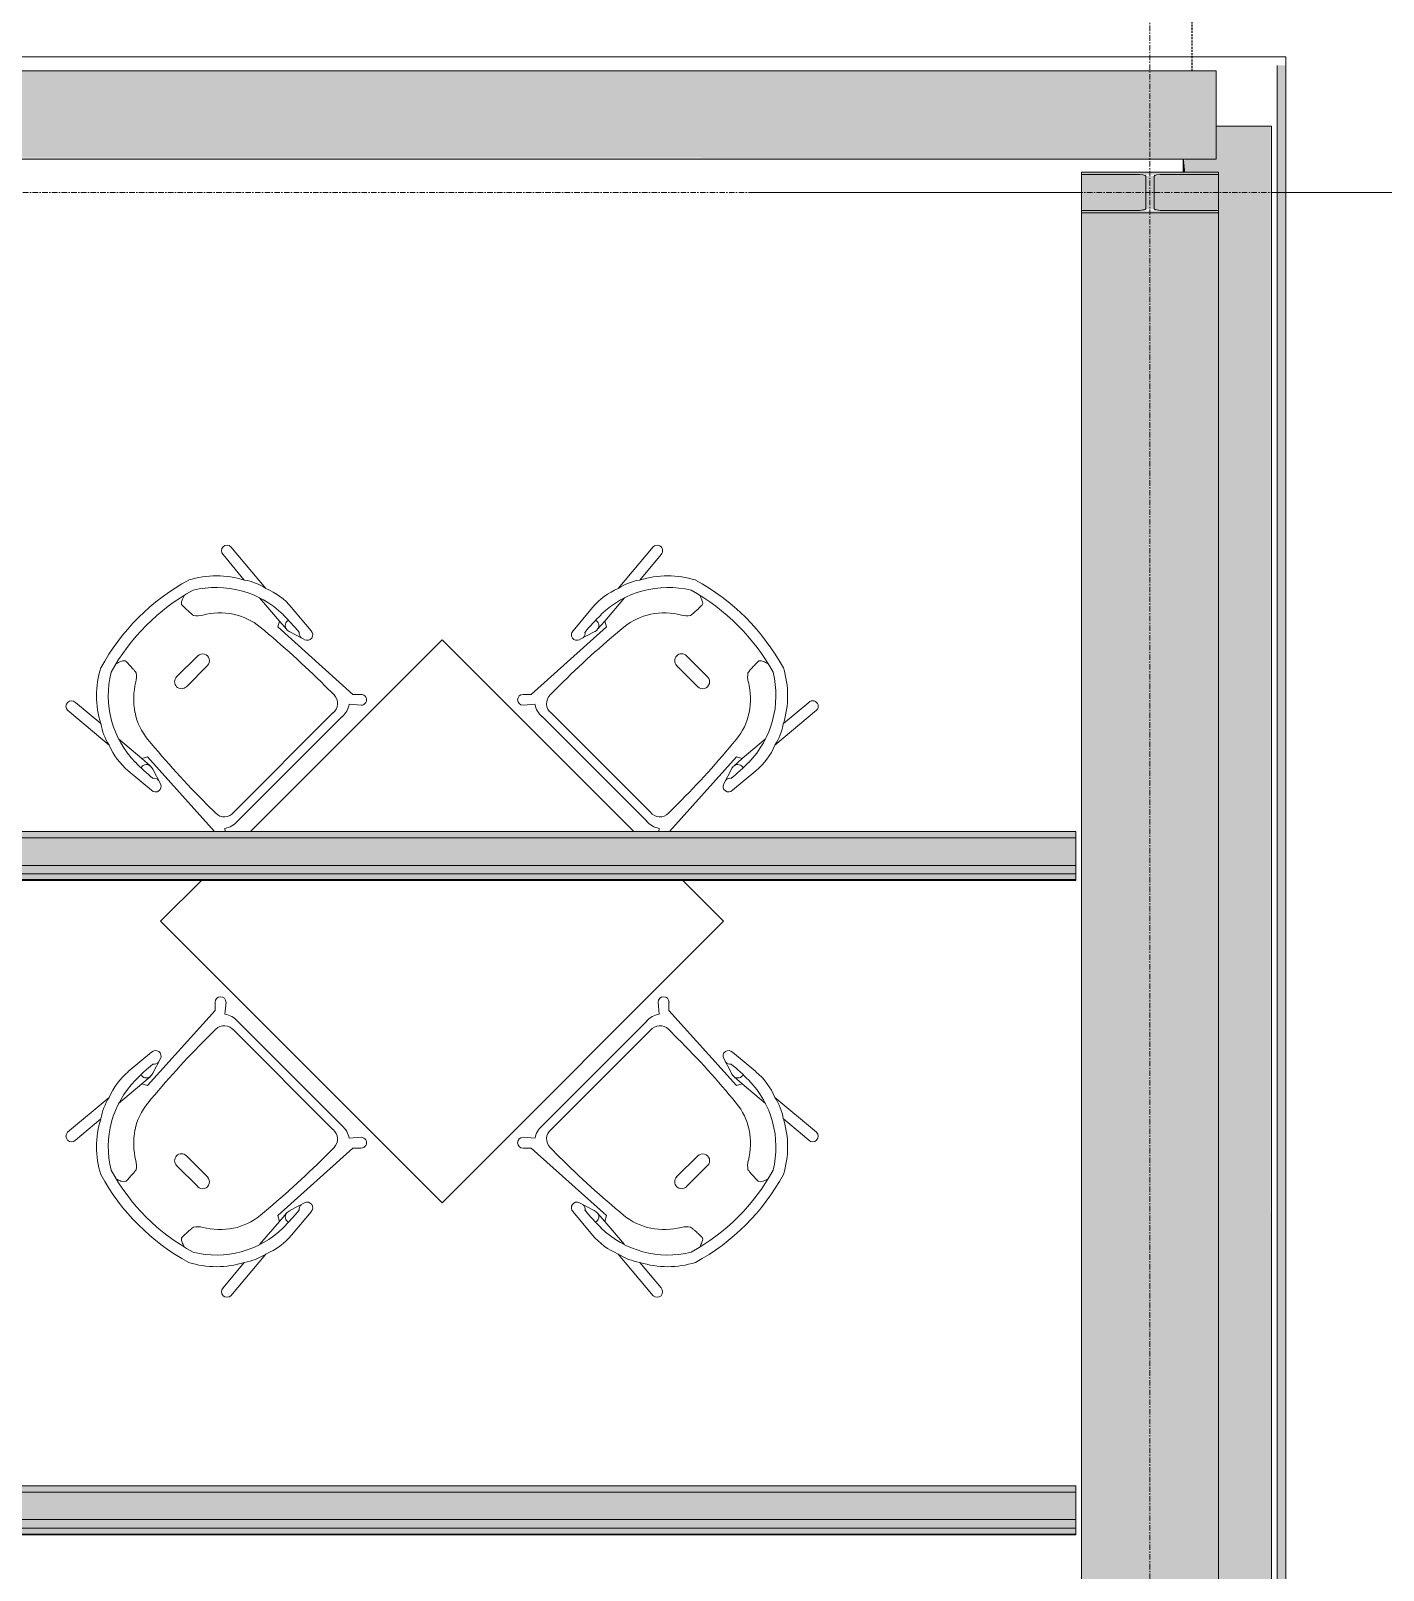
# Model space of a CAD drawing. Header units: inches. Extents: x 22011 to 32682, y -23296 to -20170.
# Drawn here: x 32239.6 to 32361.9, y -22474.7 to -22335.4 of the extents above; entities that cross this region are included whole.
import ezdxf

# ---------------------------------------------------------------- set-up
doc = ezdxf.new("R2010")
doc.units = ezdxf.units.IN
doc.header["$MEASUREMENT"] = 0
doc.linetypes.add('Grid Line 1_2_', pattern=[0.875, 0.5, -0.125, 0.125, -0.125])
doc.linetypes.add('Hidden', pattern=[0.28125, 0.1875, -0.09375])
for name, color, linetype, lineweight in [('A-PROP-SBCK', 71, 'Hidden', 25), ('A-ROOF', 132, 'Continuous', 9), ('A-SITE-SWLK', 140, 'Continuous', 9), ('A-WALL', 113, 'Continuous', 9), ('C-TOPO', 7, 'Continuous', 9), ('I-FURN', 30, 'Continuous', 9), ('S-BEAM', 12, 'Continuous', 9), ('S-GRID', 1, 'Continuous', 9)]:
    doc.layers.add(name, color=color, linetype=linetype, lineweight=lineweight)

# ---------------------------------------------------------------- blocks, each defined once
blk = doc.blocks.new('Falcon 7700 Series Pedestal Base - 36_ Square Top x 30_ - Wheelchair Height-460525-Roof Low')
at = {"layer": 'I-FURN'}
for p, q in [((6.51, 18), (-18, 18)), ((-18, 18), (-18, -6.51)), ((18, 18), (12.78, 18)), ((18, -18), (18, 18)), ((-18, -12.78), (-18, -18)), ((-18, -18), (18, -18))]:
    blk.add_line(p, q, dxfattribs=at)
blk = doc.blocks.new('HermanMiller_Collection_Air-Chair_SideChair_Arms - Arms-457867-Roof Low')
at = {"layer": 'I-FURN'}
for p, q in [((-3.55, 10.02), (-8.45, 10.45)), ((2.04, 10.2), (-0.69, 10.45)), ((-8.45, 9.45), (-5.47, 9.18)), ((-3.35, 9.02), (-0.6, 8.8)), ((-0.34, 8.32), (-0.6, 8.8)), ((-0.6, 8.8), (0.38, 8.73)), ((8.79, 8.8), (-0.34, 8.32)), ((0.77, 8.78), (2.2, 9.22)), ((9.32, 9.33), (8.79, 8.8)), ((9.17, 7.94), (10.01, 8.64)), ((6.45, 7.57), (7.62, 7.57)), ((8.7, 6.35), (8.7, -6.35)), ((9.52, -6.69), (9.52, 6.69)), ((-3.6, 1.35), (-3.6, -1.35)), ((-2.35, -1.35), (-2.35, 1.35)), ((-0.6, -8.8), (-0.34, -8.32)), ((-0.34, -8.32), (8.71, -8.8)), ((6.45, -7.57), (7.62, -7.57)), ((9.39, -8.12), (9.17, -7.94)), ((-5.47, -9.18), (-8.45, -9.45)), ((-3.35, -9.02), (-0.6, -8.8)), ((0.38, -8.73), (-0.6, -8.8)), ((2.2, -9.22), (0.77, -8.78)), ((-8.45, -10.45), (-3.55, -10.02)), ((-0.69, -10.45), (2.04, -10.2))]:
    blk.add_line(p, q, dxfattribs=at)
for centre, radius, start, end in [((-8.45, 9.95), 0.5, 90, 270), ((-2.46, 4.97), 5.17, 102.2096, 125.548), ((-1.25, 4.41), 6.06, 84.7201, 112.311), ((2.06, 9.7), 0.499, 287, 91.3054), ((-1.51, 1.66), 8.5, 117.7851, 152.2149), ((-0.65, 0.76), 8.69, 90.7893, 148.9202), ((-0.51, -9.88), 19.32, 84.4222, 90.7893), ((0.44, 9.26), 0.53, 159.7405, 262.7198), ((0.45, 9.65), 0.924, 265.6115, 290.3639), ((1.81, 9.64), 0.521, 212.9555, 275.0445), ((9.66, 8.99), 0.49, 315, 135), ((-0.92, 1.66), 5.55, 95.4677, 123.4626), ((6.58, -76.67), 84.24, 90.0911, 95.4677), ((7.62, 6.48), 1.09, 353.2467, 90.0911), ((7.56, 6.82), 1.97, 356.1033, 34.6542), ((9.93, 0), 19.77, 163.4787, 196.5213), ((-0.23, 0.83), 6.63, 124.5004, 148.6439), ((9.93, 0), 18.77, 163.7855, 196.2145), ((-7.66, 5.36), 2.08, 305.4968, 328.6439), ((-2.98, 1.35), 0.625, 360, 180), ((-2.98, -1.35), 0.625, 180, 360), ((-7.66, -5.36), 2.08, 31.3561, 54.5032), ((-0.65, -0.76), 8.69, 211.0798, 269.2107), ((-0.23, -0.83), 6.63, 211.3561, 235.4996), ((-1.51, -1.66), 8.5, 207.7851, 242.2149), ((-0.92, -1.66), 5.55, 236.5374, 264.5323), ((7.62, -6.48), 1.09, 269.9089, 6.7533), ((7.56, -6.82), 1.97, 325.3458, 3.8967), ((6.58, 76.67), 84.24, 264.5323, 269.9089), ((-8.45, -9.95), 0.5, 90, 270), ((-2.46, -4.97), 5.17, 234.452, 257.7904), ((-0.51, 9.88), 19.32, 269.2107, 275.5778), ((0.44, -9.26), 0.53, 97.2802, 200.2595), ((0.45, -9.65), 0.924, 69.6361, 94.3885), ((1.81, -9.64), 0.521, 84.9555, 147.0445), ((2.06, -9.7), 0.499, 268.6946, 73), ((-1.25, -4.41), 6.06, 247.689, 275.2799)]:
    blk.add_arc(centre, radius, start, end, dxfattribs=at)
for centre, major_axis, ratio, start_param, end_param in [((-7.46, 6.92), (0.03, 3.66), 0.320235, 2.34328, 2.536765), ((-7.87, 5.38), (-0.03, 1.79), 0.298783, 2.522217, 3.153947), ((-7.46, -6.92), (-0.03, 3.66), 0.320235, 0.604828, 0.798312), ((-7.87, -5.38), (0.03, 1.79), 0.298783, 6.270831, 6.902561)]:
    blk.add_ellipse(centre, major_axis=major_axis, ratio=ratio, start_param=start_param, end_param=end_param, dxfattribs=at)
for points in [[(-6.45, 3.67), (-6.52, 3.66), (-6.67, 3.64), (-6.9, 3.62), (-7.13, 3.61), (-7.4, 3.6), (-7.65, 3.59), (-7.83, 3.59)], [(-6.45, -3.67), (-6.52, -3.66), (-6.67, -3.64), (-6.9, -3.62), (-7.13, -3.61), (-7.4, -3.6), (-7.65, -3.59), (-7.83, -3.59)]]:
    blk.add_open_spline(points, degree=3, knots=[-1, -1, -1, -1, -0.75, -0.5, -0.375, -0.25, 0, 0, 0, 0], dxfattribs=at)
blk = doc.blocks.new('HermanMiller_Collection_Air-Chair_SideChair_Arms - Arms-460524-Roof Low')
at = {"layer": 'I-FURN'}
for p, q in [((-8.45, 10.45), (-3.55, 10.02)), ((-0.69, 10.45), (2.04, 10.2)), ((-5.47, 9.18), (-8.45, 9.45)), ((-3.35, 9.02), (-0.6, 8.8)), ((-0.6, 8.8), (-0.34, 8.32)), ((0.38, 8.73), (-0.6, 8.8)), ((-0.34, 8.32), (8.79, 8.8)), ((2.2, 9.22), (0.77, 8.78)), ((8.79, 8.8), (9.32, 9.33)), ((10.01, 8.64), (9.17, 7.94)), ((6.45, 7.57), (7.62, 7.57)), ((8.7, -6.35), (8.7, 6.35)), ((9.52, 6.69), (9.52, -6.69)), ((-3.6, -1.35), (-3.6, 1.35)), ((-2.35, 1.35), (-2.35, -1.35)), ((-0.34, -8.32), (-0.6, -8.8)), ((8.79, -8.8), (-0.34, -8.32)), ((6.45, -7.57), (7.62, -7.57)), ((9.17, -7.94), (10.01, -8.64)), ((-8.45, -9.45), (-5.47, -9.18)), ((-3.35, -9.02), (-0.6, -8.8)), ((-0.6, -8.8), (0.38, -8.73)), ((0.77, -8.78), (2.2, -9.22)), ((9.32, -9.33), (8.79, -8.8)), ((-3.55, -10.02), (-8.45, -10.45)), ((2.04, -10.2), (-0.69, -10.45))]:
    blk.add_line(p, q, dxfattribs=at)
for centre, radius, start, end in [((-8.45, 9.95), 0.5, 90, 270), ((-2.46, 4.97), 5.17, 102.2096, 125.548), ((-1.25, 4.41), 6.06, 84.7201, 112.311), ((2.06, 9.7), 0.499, 287, 91.3054), ((-1.51, 1.66), 8.5, 117.7851, 152.2149), ((-0.65, 0.76), 8.69, 90.7893, 148.9202), ((-0.51, -9.88), 19.32, 84.4222, 90.7893), ((0.44, 9.26), 0.53, 159.7405, 262.7198), ((0.45, 9.65), 0.924, 265.6115, 290.3639), ((1.81, 9.64), 0.521, 212.9555, 275.0445), ((9.66, 8.99), 0.49, 315, 135), ((-0.92, 1.66), 5.55, 95.4677, 123.4626), ((6.58, -76.67), 84.24, 90.0911, 95.4677), ((7.62, 6.48), 1.09, 353.2467, 90.0911), ((7.56, 6.82), 1.97, 356.1033, 34.6542), ((9.93, 0), 19.77, 163.4787, 196.5213), ((-0.23, 0.83), 6.63, 124.5004, 148.6439), ((9.93, 0), 18.77, 163.7855, 196.2145), ((-7.66, 5.36), 2.08, 305.4968, 328.6439), ((-2.98, 1.35), 0.625, 0, 180), ((-2.98, -1.35), 0.625, 180, 0), ((-7.66, -5.36), 2.08, 31.3561, 54.5032), ((-0.65, -0.76), 8.69, 211.0798, 269.2107), ((-0.23, -0.83), 6.63, 211.3561, 235.4996), ((-1.51, -1.66), 8.5, 207.7851, 242.2149), ((-0.92, -1.66), 5.55, 236.5374, 264.5323), ((7.62, -6.48), 1.09, 269.9089, 6.7533), ((7.56, -6.82), 1.97, 325.3458, 3.8967), ((6.58, 76.67), 84.24, 264.5323, 269.9089), ((-8.45, -9.95), 0.5, 90, 270), ((-2.46, -4.97), 5.17, 234.452, 257.7904), ((-0.51, 9.88), 19.32, 269.2107, 275.5778), ((0.44, -9.26), 0.53, 97.2802, 200.2595), ((0.45, -9.65), 0.924, 69.6361, 94.3885), ((1.81, -9.64), 0.521, 84.9555, 147.0445), ((2.06, -9.7), 0.499, 268.6946, 73), ((9.66, -8.99), 0.49, 225, 45), ((-1.25, -4.41), 6.06, 247.689, 275.2799)]:
    blk.add_arc(centre, radius, start, end, dxfattribs=at)
for centre, major_axis, ratio, start_param, end_param in [((-7.46, 6.92), (0.03, 3.66), 0.320235, 2.34328, 2.536765), ((-7.87, 5.38), (-0.03, 1.79), 0.298783, 2.522217, 3.153947), ((-7.46, -6.92), (-0.03, 3.66), 0.320235, 0.604828, 0.798312), ((-7.87, -5.38), (0.03, 1.79), 0.298783, 6.270831, 6.902561)]:
    blk.add_ellipse(centre, major_axis=major_axis, ratio=ratio, start_param=start_param, end_param=end_param, dxfattribs=at)
for points in [[(-6.45, 3.67), (-6.52, 3.66), (-6.67, 3.64), (-6.9, 3.62), (-7.13, 3.61), (-7.4, 3.6), (-7.65, 3.59), (-7.83, 3.59)], [(-6.45, -3.67), (-6.52, -3.66), (-6.67, -3.64), (-6.9, -3.62), (-7.13, -3.61), (-7.4, -3.6), (-7.65, -3.59), (-7.83, -3.59)]]:
    blk.add_open_spline(points, degree=3, knots=[-1, -1, -1, -1, -0.75, -0.5, -0.375, -0.25, 0, 0, 0, 0], dxfattribs=at)
blk = doc.blocks.new('HermanMiller_Collection_Air-Chair_SideChair_Arms - Arms-V69-Roof Low')
at = {"layer": 'I-FURN'}
for p, q in [((-8.45, 10.45), (-3.55, 10.02)), ((-0.69, 10.45), (2.04, 10.2)), ((-5.47, 9.18), (-8.45, 9.45)), ((-3.35, 9.02), (-0.6, 8.8)), ((-0.6, 8.8), (-0.34, 8.32)), ((0.38, 8.73), (-0.6, 8.8)), ((-0.34, 8.32), (8.71, 8.8)), ((2.2, 9.22), (0.77, 8.78)), ((6.45, 7.57), (7.62, 7.57)), ((9.39, 8.12), (9.17, 7.94)), ((8.7, -6.35), (8.7, 6.35)), ((9.52, 6.69), (9.52, -6.69)), ((-3.6, -1.35), (-3.6, 1.35)), ((-2.35, 1.35), (-2.35, -1.35)), ((-0.34, -8.32), (-0.6, -8.8)), ((8.79, -8.8), (-0.34, -8.32)), ((6.45, -7.57), (7.62, -7.57)), ((9.17, -7.94), (10.01, -8.64)), ((-8.45, -9.45), (-5.47, -9.18)), ((-3.35, -9.02), (-0.6, -8.8)), ((-0.6, -8.8), (0.38, -8.73)), ((0.77, -8.78), (2.2, -9.22)), ((9.32, -9.33), (8.79, -8.8)), ((-3.55, -10.02), (-8.45, -10.45)), ((2.04, -10.2), (-0.69, -10.45))]:
    blk.add_line(p, q, dxfattribs=at)
for centre, radius, start, end in [((-8.45, 9.95), 0.5, 90, 270), ((-2.46, 4.97), 5.17, 102.2096, 125.548), ((-1.25, 4.41), 6.06, 84.7201, 112.311), ((2.06, 9.7), 0.499, 287, 91.3054), ((-1.51, 1.66), 8.5, 117.7851, 152.2149), ((-0.65, 0.76), 8.69, 90.7893, 148.9202), ((-0.51, -9.88), 19.32, 84.4222, 90.7893), ((0.44, 9.26), 0.53, 159.7405, 262.7198), ((0.45, 9.65), 0.924, 265.6115, 290.3639), ((1.81, 9.64), 0.521, 212.9555, 275.0445), ((-0.92, 1.66), 5.55, 95.4677, 123.4626), ((6.58, -76.67), 84.24, 90.0911, 95.4677), ((7.62, 6.48), 1.09, 353.2467, 90.0911), ((7.56, 6.82), 1.97, 356.1033, 34.6542), ((9.93, 0), 19.77, 163.4787, 196.5213), ((-0.23, 0.83), 6.63, 124.5004, 148.6439), ((9.93, 0), 18.77, 163.7855, 196.2145), ((-7.66, 5.36), 2.08, 305.4968, 328.6439), ((-2.98, 1.35), 0.625, 0, 180), ((-2.98, -1.35), 0.625, 180, 0), ((-7.66, -5.36), 2.08, 31.3561, 54.5032), ((-0.65, -0.76), 8.69, 211.0798, 269.2107), ((-0.23, -0.83), 6.63, 211.3561, 235.4996), ((-1.51, -1.66), 8.5, 207.7851, 242.2149), ((-0.92, -1.66), 5.55, 236.5374, 264.5323), ((7.62, -6.48), 1.09, 269.9089, 6.7533), ((7.56, -6.82), 1.97, 325.3458, 3.8967), ((6.58, 76.67), 84.24, 264.5323, 269.9089), ((-8.45, -9.95), 0.5, 90, 270), ((-2.46, -4.97), 5.17, 234.452, 257.7904), ((-0.51, 9.88), 19.32, 269.2107, 275.5778), ((0.44, -9.26), 0.53, 97.2802, 200.2595), ((0.45, -9.65), 0.924, 69.6361, 94.3885), ((1.81, -9.64), 0.521, 84.9555, 147.0445), ((2.06, -9.7), 0.499, 268.6946, 73), ((9.66, -8.99), 0.49, 225, 45), ((-1.25, -4.41), 6.06, 247.689, 275.2799)]:
    blk.add_arc(centre, radius, start, end, dxfattribs=at)
for centre, major_axis, ratio, start_param, end_param in [((-7.46, 6.92), (0.03, 3.66), 0.320235, 2.34328, 2.536765), ((-7.87, 5.38), (-0.03, 1.79), 0.298783, 2.522217, 3.153947), ((-7.46, -6.92), (-0.03, 3.66), 0.320235, 0.604828, 0.798312), ((-7.87, -5.38), (0.03, 1.79), 0.298783, 6.270831, 6.902561)]:
    blk.add_ellipse(centre, major_axis=major_axis, ratio=ratio, start_param=start_param, end_param=end_param, dxfattribs=at)
for points in [[(-6.45, 3.67), (-6.52, 3.66), (-6.67, 3.64), (-6.9, 3.62), (-7.13, 3.61), (-7.4, 3.6), (-7.65, 3.59), (-7.83, 3.59)], [(-6.45, -3.67), (-6.52, -3.66), (-6.67, -3.64), (-6.9, -3.62), (-7.13, -3.61), (-7.4, -3.6), (-7.65, -3.59), (-7.83, -3.59)]]:
    blk.add_open_spline(points, degree=3, knots=[-1, -1, -1, -1, -0.75, -0.5, -0.375, -0.25, 0, 0, 0, 0], dxfattribs=at)
blk = doc.blocks.new('HermanMiller_Collection_Air-Chair_SideChair_Arms - Arms-V70-Roof Low')
at = {"layer": 'I-FURN'}
for p, q in [((-3.55, 10.02), (-8.45, 10.45)), ((2.04, 10.2), (-0.69, 10.45)), ((-8.45, 9.45), (-5.47, 9.18)), ((-3.35, 9.02), (-0.6, 8.8)), ((-0.34, 8.32), (-0.6, 8.8)), ((-0.6, 8.8), (0.38, 8.73)), ((8.79, 8.8), (-0.34, 8.32)), ((0.77, 8.78), (2.2, 9.22)), ((9.32, 9.33), (8.79, 8.8)), ((9.17, 7.94), (10.01, 8.64)), ((6.45, 7.57), (7.62, 7.57)), ((8.7, 6.35), (8.7, -6.35)), ((9.52, -6.69), (9.52, 6.69)), ((-3.6, 1.35), (-3.6, -1.35)), ((-2.35, -1.35), (-2.35, 1.35)), ((-0.6, -8.8), (-0.34, -8.32)), ((-0.34, -8.32), (8.79, -8.8)), ((6.45, -7.57), (7.62, -7.57)), ((10.01, -8.64), (9.17, -7.94)), ((-5.47, -9.18), (-8.45, -9.45)), ((-3.35, -9.02), (-0.6, -8.8)), ((0.38, -8.73), (-0.6, -8.8)), ((2.2, -9.22), (0.77, -8.78)), ((8.79, -8.8), (9.32, -9.33)), ((-8.45, -10.45), (-3.55, -10.02)), ((-0.69, -10.45), (2.04, -10.2))]:
    blk.add_line(p, q, dxfattribs=at)
for centre, radius, start, end in [((-8.45, 9.95), 0.5, 90, 270), ((-2.46, 4.97), 5.17, 102.2096, 125.548), ((-1.25, 4.41), 6.06, 84.7201, 112.311), ((2.06, 9.7), 0.499, 287, 91.3054), ((-1.51, 1.66), 8.5, 117.7851, 152.2149), ((-0.65, 0.76), 8.69, 90.7893, 148.9202), ((-0.51, -9.88), 19.32, 84.4222, 90.7893), ((0.44, 9.26), 0.53, 159.7405, 262.7198), ((0.45, 9.65), 0.924, 265.6115, 290.3639), ((1.81, 9.64), 0.521, 212.9555, 275.0445), ((9.66, 8.99), 0.49, 315, 135), ((-0.92, 1.66), 5.55, 95.4677, 123.4626), ((6.58, -76.67), 84.24, 90.0911, 95.4677), ((7.62, 6.48), 1.09, 353.2467, 90.0911), ((7.56, 6.82), 1.97, 356.1033, 34.6542), ((9.93, 0), 19.77, 163.4787, 196.5213), ((-0.23, 0.83), 6.63, 124.5004, 148.6439), ((9.93, 0), 18.77, 163.7855, 196.2145), ((-7.66, 5.36), 2.08, 305.4968, 328.6439), ((-2.98, 1.35), 0.625, 360, 180), ((-2.98, -1.35), 0.625, 180, 360), ((-7.66, -5.36), 2.08, 31.3561, 54.5032), ((-0.65, -0.76), 8.69, 211.0798, 269.2107), ((-0.23, -0.83), 6.63, 211.3561, 235.4996), ((-1.51, -1.66), 8.5, 207.7851, 242.2149), ((-0.92, -1.66), 5.55, 236.5374, 264.5323), ((7.62, -6.48), 1.09, 269.9089, 6.7533), ((7.56, -6.82), 1.97, 325.3458, 3.8967), ((6.58, 76.67), 84.24, 264.5323, 269.9089), ((-8.45, -9.95), 0.5, 90, 270), ((-2.46, -4.97), 5.17, 234.452, 257.7904), ((-0.51, 9.88), 19.32, 269.2107, 275.5778), ((0.44, -9.26), 0.53, 97.2802, 200.2595), ((0.45, -9.65), 0.924, 69.6361, 94.3885), ((1.81, -9.64), 0.521, 84.9555, 147.0445), ((2.06, -9.7), 0.499, 268.6946, 73), ((9.66, -8.99), 0.49, 225, 45), ((-1.25, -4.41), 6.06, 247.689, 275.2799)]:
    blk.add_arc(centre, radius, start, end, dxfattribs=at)
for centre, major_axis, ratio, start_param, end_param in [((-7.46, 6.92), (0.03, 3.66), 0.320235, 2.34328, 2.536765), ((-7.87, 5.38), (-0.03, 1.79), 0.298783, 2.522217, 3.153947), ((-7.46, -6.92), (-0.03, 3.66), 0.320235, 0.604828, 0.798312), ((-7.87, -5.38), (0.03, 1.79), 0.298783, 6.270831, 6.902561)]:
    blk.add_ellipse(centre, major_axis=major_axis, ratio=ratio, start_param=start_param, end_param=end_param, dxfattribs=at)
for points in [[(-6.45, 3.67), (-6.52, 3.66), (-6.67, 3.64), (-6.9, 3.62), (-7.13, 3.61), (-7.4, 3.6), (-7.65, 3.59), (-7.83, 3.59)], [(-6.45, -3.67), (-6.52, -3.66), (-6.67, -3.64), (-6.9, -3.62), (-7.13, -3.61), (-7.4, -3.6), (-7.65, -3.59), (-7.83, -3.59)]]:
    blk.add_open_spline(points, degree=3, knots=[-1, -1, -1, -1, -0.75, -0.5, -0.375, -0.25, 0, 0, 0, 0], dxfattribs=at)
blk = doc.blocks.new('Girt_Z - 10_D-559341-Roof Low')
at = {"layer": 'S-BEAM'}
h = blk.add_hatch(color=256, dxfattribs=at)
h.paths.add_polyline_path([(26257.69, -22408.42), (26257.69, -22407.85), (25726.39, -22407.85), (25726.39, -22408.42), (26230.93, -22408.42)], flags=0)
h.paths.add_polyline_path([(22225.09, -22408.42), (22376.1, -22408.42), (22376.1, -22407.85), (22225.09, -22407.85)], flags=0)
h.paths.add_polyline_path([(22376.89, -22408.42), (22793.89, -22408.42), (22793.89, -22407.85), (22376.89, -22407.85)], flags=0)
h.paths.add_polyline_path([(22798.89, -22408.42), (23141.61, -22408.42), (23141.61, -22407.85), (22798.89, -22407.85)], flags=0)
h.paths.add_polyline_path([(25721.39, -22408.42), (25721.39, -22407.85), (25647.39, -22407.85), (25647.39, -22408.42), (25698.94, -22408.42)], flags=0)
h.paths.add_polyline_path([(23146.61, -22408.42), (24625.89, -22408.42), (24625.89, -22407.85), (23146.61, -22407.85), (23146.61, -22408.12)], flags=0)
h.paths.add_polyline_path([(25642.39, -22408.42), (25642.39, -22407.85), (25381.39, -22407.85), (25381.39, -22408.42), (25632.44, -22408.42)], flags=0)
h.paths.add_polyline_path([(25376.39, -22408.42), (25376.39, -22407.85), (25302.39, -22407.85), (25302.39, -22408.42), (25366.45, -22408.42)], flags=0)
h.paths.add_polyline_path([(25297.39, -22408.42), (25297.39, -22407.85), (25170.39, -22407.85), (25170.39, -22408.42), (25266.7, -22408.42)], flags=0)
h.paths.add_polyline_path([(25165.39, -22408.42), (25165.39, -22407.85), (25110.89, -22407.85), (25110.89, -22408.42), (25133.7, -22408.42)], flags=0)
h.paths.add_polyline_path([(25105.89, -22408.42), (25105.89, -22407.85), (24978.89, -22407.85), (24978.89, -22408.42), (25100.45, -22408.42)], flags=0)
h.paths.add_polyline_path([(24973.89, -22408.42), (24973.89, -22407.85), (24630.89, -22407.85), (24630.89, -22408.42), (24967.46, -22408.42)], flags=0)
blk.add_hatch(color=256, dxfattribs=at).paths.add_polyline_path([(26230.93, -22410.75), (26257.69, -22410.75), (26257.69, -22408.42), (22225.09, -22408.42), (22225.09, -22410.75), (26214.3, -22410.75)], flags=0)
h = blk.add_hatch(color=256, dxfattribs=at)
h.paths.add_polyline_path([(24734.71, -22410.91), (24973.89, -22410.81), (24973.89, -22410.75), (24630.89, -22410.84), (24630.89, -22410.91), (24701.46, -22410.91)], flags=0)
h.paths.add_polyline_path([(22225.09, -22410.91), (22376.1, -22410.84), (22376.1, -22410.75), (22225.09, -22410.84), (22225.09, -22410.9)], flags=0)
h.paths.add_polyline_path([(26257.69, -22410.91), (26257.69, -22410.75), (25726.39, -22410.84), (25726.39, -22410.91), (26230.93, -22410.91)], flags=0)
h.paths.add_polyline_path([(22376.89, -22410.91), (22793.89, -22410.84), (22793.89, -22410.75), (22376.89, -22410.84), (22376.89, -22410.9)], flags=0)
h.paths.add_polyline_path([(22798.89, -22410.91), (23141.61, -22410.84), (23141.61, -22410.75), (22798.89, -22410.85), (22798.89, -22410.9)], flags=0)
h.paths.add_polyline_path([(23146.61, -22410.91), (24625.89, -22410.8), (24625.89, -22410.75), (23146.61, -22410.85), (23146.61, -22410.9)], flags=0)
h.paths.add_polyline_path([(25721.39, -22410.91), (25721.39, -22410.75), (25647.39, -22410.84), (25647.39, -22410.91), (25698.94, -22410.91)], flags=0)
h.paths.add_polyline_path([(25642.39, -22410.91), (25642.39, -22410.75), (25381.39, -22410.84), (25381.39, -22410.91), (25632.44, -22410.91)], flags=0)
h.paths.add_polyline_path([(25376.39, -22410.91), (25376.39, -22410.75), (25302.39, -22410.84), (25302.39, -22410.91), (25366.45, -22410.91)], flags=0)
h.paths.add_polyline_path([(25133.7, -22410.91), (25165.39, -22410.82), (25165.39, -22410.75), (25110.89, -22410.84), (25110.89, -22410.91), (25117.08, -22410.91)], flags=0)
h.paths.add_polyline_path([(25297.39, -22410.91), (25297.39, -22410.75), (25170.39, -22410.84), (25170.39, -22410.91), (25266.7, -22410.91)], flags=0)
h.paths.add_polyline_path([(24978.89, -22410.91), (25105.89, -22410.81), (25105.89, -22410.75), (24978.89, -22410.84), (24978.89, -22410.9)], flags=0)
h = blk.add_hatch(color=256, dxfattribs=at)
h.paths.add_polyline_path([(24535.22, -22411.67), (24625.89, -22411.67), (24625.89, -22410.91), (23146.61, -22410.91), (23146.61, -22411.67), (24518.59, -22411.67)], flags=0)
h.paths.add_polyline_path([(26257.69, -22411.67), (26257.69, -22410.91), (25726.39, -22410.91), (25726.39, -22411.67), (26230.93, -22411.67)], flags=0)
h.paths.add_polyline_path([(22241.02, -22411.67), (22376.1, -22411.67), (22376.1, -22410.91), (22225.09, -22410.91), (22225.09, -22411.67)], flags=0)
h.paths.add_polyline_path([(22376.89, -22411.67), (22793.89, -22411.67), (22793.89, -22410.91), (22376.89, -22410.91)], flags=0)
h.paths.add_polyline_path([(22798.89, -22411.67), (23141.61, -22411.67), (23141.61, -22410.91), (22798.89, -22410.91)], flags=0)
h.paths.add_polyline_path([(25721.39, -22411.67), (25721.39, -22410.91), (25647.39, -22410.91), (25647.39, -22411.67), (25698.94, -22411.67)], flags=0)
h.paths.add_polyline_path([(25642.39, -22411.67), (25642.39, -22410.91), (25381.39, -22410.91), (25381.39, -22411.67), (25632.44, -22411.67)], flags=0)
h.paths.add_polyline_path([(25376.39, -22411.67), (25376.39, -22410.91), (25302.39, -22410.91), (25302.39, -22411.67), (25366.45, -22411.67)], flags=0)
h.paths.add_polyline_path([(25297.39, -22411.67), (25297.39, -22410.91), (25170.39, -22410.91), (25170.39, -22411.67), (25266.7, -22411.67)], flags=0)
h.paths.add_polyline_path([(25165.39, -22411.67), (25165.39, -22410.91), (25110.89, -22410.91), (25110.89, -22411.67), (25133.7, -22411.67)], flags=0)
h.paths.add_polyline_path([(25105.89, -22411.67), (25105.89, -22410.91), (24978.89, -22410.91), (24978.89, -22411.67), (25100.45, -22411.67)], flags=0)
h.paths.add_polyline_path([(24973.89, -22411.67), (24973.89, -22410.91), (24630.89, -22410.91), (24630.89, -22411.67), (24967.46, -22411.67)], flags=0)
h = blk.add_hatch(color=256, dxfattribs=at)
h.paths.add_polyline_path([(26257.69, -22412.2), (26257.69, -22411.67), (25726.39, -22411.67), (25726.39, -22412.2), (26230.93, -22412.2)], flags=0)
h.paths.add_polyline_path([(22241.02, -22412.2), (22376.1, -22412.2), (22376.1, -22411.67), (22225.09, -22411.67), (22225.09, -22412.2)], flags=0)
h.paths.add_polyline_path([(22376.89, -22412.2), (22793.89, -22412.2), (22793.89, -22411.67), (22376.89, -22411.67)], flags=0)
h.paths.add_polyline_path([(22798.89, -22412.2), (23141.61, -22412.2), (23141.61, -22411.67), (22798.89, -22411.67)], flags=0)
h.paths.add_polyline_path([(25721.39, -22412.2), (25721.39, -22411.67), (25647.39, -22411.67), (25647.39, -22412.2), (25698.94, -22412.2)], flags=0)
h.paths.add_polyline_path([(23146.61, -22412.2), (24625.89, -22412.2), (24625.89, -22411.67), (23146.61, -22411.67)], flags=0)
h.paths.add_polyline_path([(25642.39, -22412.2), (25642.39, -22411.67), (25381.39, -22411.67), (25381.39, -22412.2), (25443.43, -22412.2), (25443.43, -22411.93), (25593.43, -22411.93), (25593.43, -22412.2), (25632.44, -22412.2)], flags=0)
h.paths.add_polyline_path([(25376.39, -22412.2), (25376.39, -22411.67), (25302.39, -22411.67), (25302.39, -22412.2), (25366.45, -22412.2)], flags=0)
h.paths.add_polyline_path([(25297.39, -22412.2), (25297.39, -22411.67), (25170.39, -22411.67), (25170.39, -22412.2), (25266.7, -22412.2)], flags=0)
h.paths.add_polyline_path([(25165.39, -22412.2), (25165.39, -22411.67), (25110.89, -22411.67), (25110.89, -22412.2), (25133.7, -22412.2)], flags=0)
h.paths.add_polyline_path([(25105.89, -22412.2), (25105.89, -22411.67), (24978.89, -22411.67), (24978.89, -22412.2), (25100.45, -22412.2)], flags=0)
h.paths.add_polyline_path([(24973.89, -22412.2), (24973.89, -22411.67), (24630.89, -22411.67), (24630.89, -22412.2), (24967.46, -22412.2)], flags=0)
for p, q in [((25726.39, -22407.85), (26257.69, -22407.85)), ((26257.69, -22407.85), (26257.69, -22408.42)), ((26257.69, -22408.42), (22225.09, -22408.42)), ((26257.69, -22408.42), (26257.69, -22410.75)), ((22225.09, -22410.91), (26257.69, -22410.91)), ((25726.39, -22411.67), (26257.69, -22411.67)), ((26257.69, -22410.75), (26257.69, -22410.91)), ((26257.69, -22410.9), (26257.69, -22411.67)), ((26257.69, -22411.67), (26257.69, -22412.2)), ((25726.39, -22412.2), (26257.69, -22412.2)), ((25726.39, -22412.27), (26257.69, -22412.27)), ((26257.69, -22412.2), (26257.69, -22412.27))]:
    blk.add_line(p, q, dxfattribs=at)
blk = doc.blocks.new('Girt_Z - 10_D-V118-Roof Low')
at = {"layer": 'S-BEAM'}
h = blk.add_hatch(color=256, dxfattribs=at)
h.paths.add_polyline_path([(26257.69, -22467.6), (26257.69, -22467.03), (25726.39, -22467.03), (25726.39, -22467.6), (26230.93, -22467.6)], flags=0)
h.paths.add_polyline_path([(22225.09, -22467.6), (22376.1, -22467.6), (22376.1, -22467.03), (22225.09, -22467.03)], flags=0)
h.paths.add_polyline_path([(22376.89, -22467.6), (22793.89, -22467.6), (22793.89, -22467.03), (22376.89, -22467.03)], flags=0)
h.paths.add_polyline_path([(25721.39, -22467.6), (25721.39, -22467.03), (25521.39, -22467.03), (25521.39, -22467.6), (25698.94, -22467.6)], flags=0)
h.paths.add_polyline_path([(22798.89, -22467.6), (23141.61, -22467.6), (23141.61, -22467.03), (22798.89, -22467.03)], flags=0)
h.paths.add_polyline_path([(23146.61, -22467.6), (24625.89, -22467.6), (24625.89, -22467.03), (23146.61, -22467.03)], flags=0)
h.paths.add_polyline_path([(25516.39, -22467.6), (25516.39, -22467.03), (25507.39, -22467.03), (25507.39, -22467.6)], flags=0)
h.paths.add_polyline_path([(25502.39, -22467.6), (25502.39, -22467.03), (25302.39, -22467.03), (25302.39, -22467.6), (25432.95, -22467.6)], flags=0)
h.paths.add_polyline_path([(25296.2, -22467.6), (25297.39, -22467.6), (25297.39, -22467.03), (25170.39, -22467.03), (25170.39, -22467.6)], flags=0)
h.paths.add_polyline_path([(25165.39, -22467.6), (25165.39, -22467.03), (25110.89, -22467.03), (25110.89, -22467.6), (25133.7, -22467.6)], flags=0)
h.paths.add_polyline_path([(24630.89, -22467.6), (24973.89, -22467.6), (24973.89, -22467.03), (24630.89, -22467.03)], flags=0)
h.paths.add_polyline_path([(25105.89, -22467.6), (25105.89, -22467.03), (24978.89, -22467.03), (24978.89, -22467.6), (25100.45, -22467.6)], flags=0)
blk.add_hatch(color=256, dxfattribs=at).paths.add_polyline_path([(26230.93, -22469.93), (26257.69, -22469.93), (26257.69, -22467.6), (22225.09, -22467.6), (22225.09, -22469.93), (26197.68, -22469.93)], flags=0)
h = blk.add_hatch(color=256, dxfattribs=at)
h.paths.add_polyline_path([(26230.93, -22470.09), (26257.69, -22470.02), (26257.69, -22469.93), (25726.39, -22470.02), (25726.39, -22470.09), (26197.68, -22470.09)], flags=0)
h.paths.add_polyline_path([(24501.97, -22470.09), (24625.89, -22469.99), (24625.89, -22469.93), (23146.61, -22470.04), (23146.61, -22470.09), (24368.97, -22470.09)], flags=0)
h.paths.add_polyline_path([(22225.09, -22470.09), (22376.1, -22470.02), (22376.1, -22469.93), (22225.09, -22470.02), (22225.09, -22470.08)], flags=0)
h.paths.add_polyline_path([(24630.89, -22470.09), (24973.89, -22469.99), (24973.89, -22469.93), (24630.89, -22470.02), (24630.89, -22470.08)], flags=0)
h.paths.add_polyline_path([(25721.39, -22470.09), (25721.39, -22469.93), (25521.39, -22470.02), (25521.39, -22470.09), (25698.94, -22470.09)], flags=0)
h.paths.add_polyline_path([(24978.89, -22470.09), (25105.89, -22470), (25105.89, -22469.93), (24978.89, -22470.02), (24978.89, -22470.09)], flags=0)
h.paths.add_polyline_path([(22376.89, -22470.09), (22793.89, -22470.02), (22793.89, -22469.93), (22376.89, -22470.03), (22376.89, -22470.08)], flags=0)
h.paths.add_polyline_path([(23141.61, -22470.09), (23141.61, -22469.93), (22798.89, -22470.03), (22798.89, -22470.09), (23039, -22470.09)], flags=0)
h.paths.add_polyline_path([(25110.89, -22470.09), (25165.39, -22470), (25165.39, -22469.93), (25110.89, -22470.02), (25110.89, -22470.09)], flags=0)
h.paths.add_polyline_path([(25170.39, -22470.09), (25297.39, -22470), (25297.39, -22469.93), (25170.39, -22470.02), (25170.39, -22470.09)], flags=0)
h.paths.add_polyline_path([(25516.39, -22470.09), (25516.39, -22469.93), (25507.39, -22470.02), (25507.39, -22470.09)], flags=0)
h.paths.add_polyline_path([(25502.39, -22470.09), (25502.39, -22469.93), (25302.39, -22470.02), (25302.39, -22470.09), (25432.95, -22470.09)], flags=0)
h = blk.add_hatch(color=256, dxfattribs=at)
h.paths.add_polyline_path([(24978.89, -22470.86), (25105.89, -22470.86), (25105.89, -22470.09), (24978.89, -22470.09)], flags=0)
h.paths.add_polyline_path([(26257.69, -22470.86), (26257.69, -22470.09), (25726.39, -22470.09), (25726.39, -22470.86), (26230.93, -22470.86)], flags=0)
h.paths.add_polyline_path([(22241.02, -22470.86), (22376.1, -22470.86), (22376.1, -22470.09), (22225.09, -22470.09), (22225.09, -22470.86)], flags=0)
h.paths.add_polyline_path([(22376.89, -22470.86), (22793.89, -22470.86), (22793.89, -22470.09), (22376.89, -22470.09)], flags=0)
h.paths.add_polyline_path([(22798.89, -22470.86), (23141.61, -22470.86), (23141.61, -22470.09), (22798.89, -22470.09)], flags=0)
h.paths.add_polyline_path([(25721.39, -22470.86), (25721.39, -22470.09), (25521.39, -22470.09), (25521.39, -22470.86), (25698.94, -22470.86)], flags=0)
h.paths.add_polyline_path([(23146.61, -22470.86), (24625.89, -22470.86), (24625.89, -22470.09), (23146.61, -22470.09)], flags=0)
h.paths.add_polyline_path([(25516.39, -22470.86), (25516.39, -22470.09), (25507.39, -22470.09), (25507.39, -22470.86)], flags=0)
h.paths.add_polyline_path([(25502.39, -22470.86), (25502.39, -22470.09), (25302.39, -22470.09), (25302.39, -22470.86), (25432.95, -22470.86)], flags=0)
h.paths.add_polyline_path([(25297.39, -22470.86), (25297.39, -22470.09), (25170.39, -22470.09), (25170.39, -22470.86), (25295.99, -22470.86)], flags=0)
h.paths.add_polyline_path([(25165.39, -22470.86), (25165.39, -22470.09), (25110.89, -22470.09), (25110.89, -22470.86), (25133.7, -22470.86)], flags=0)
h.paths.add_polyline_path([(24630.89, -22470.86), (24973.89, -22470.86), (24973.89, -22470.09), (24630.89, -22470.09)], flags=0)
h = blk.add_hatch(color=256, dxfattribs=at)
h.paths.add_polyline_path([(26257.69, -22471.39), (26257.69, -22470.86), (25726.39, -22470.86), (25726.39, -22471.39), (26230.93, -22471.39)], flags=0)
h.paths.add_polyline_path([(22225.09, -22471.39), (22376.1, -22471.39), (22376.1, -22470.86), (22225.09, -22470.86)], flags=0)
h.paths.add_polyline_path([(22376.89, -22471.39), (22793.89, -22471.39), (22793.89, -22470.86), (22376.89, -22470.86)], flags=0)
h.paths.add_polyline_path([(25721.39, -22471.39), (25721.39, -22470.86), (25521.39, -22470.86), (25521.39, -22471.39), (25698.94, -22471.39)], flags=0)
h.paths.add_polyline_path([(22798.89, -22471.39), (23141.61, -22471.39), (23141.61, -22470.86), (22798.89, -22470.86)], flags=0)
h.paths.add_polyline_path([(23146.61, -22471.39), (24625.89, -22471.39), (24625.89, -22470.86), (23146.61, -22470.86)], flags=0)
h.paths.add_polyline_path([(25516.39, -22471.39), (25516.39, -22470.86), (25507.39, -22470.86), (25507.39, -22471.39)], flags=0)
h.paths.add_polyline_path([(25502.39, -22471.39), (25502.39, -22470.86), (25302.39, -22470.86), (25302.39, -22471.39), (25432.95, -22471.39)], flags=0)
h.paths.add_polyline_path([(25295.96, -22471.39), (25297.39, -22471.39), (25297.39, -22470.86), (25170.39, -22470.86), (25170.39, -22471.39)], flags=0)
h.paths.add_polyline_path([(25165.39, -22471.39), (25165.39, -22470.86), (25110.89, -22470.86), (25110.89, -22471.39), (25133.7, -22471.39)], flags=0)
h.paths.add_polyline_path([(24630.89, -22471.39), (24973.89, -22471.39), (24973.89, -22470.86), (24630.89, -22470.86)], flags=0)
h.paths.add_polyline_path([(25105.89, -22471.39), (25105.89, -22470.86), (24978.89, -22470.86), (24978.89, -22471.39), (25100.45, -22471.39)], flags=0)
for p, q in [((26257.69, -22467.6), (22225.09, -22467.6)), ((25726.39, -22467.03), (26257.69, -22467.03)), ((26257.69, -22467.03), (26257.69, -22467.6)), ((26257.69, -22467.6), (26257.69, -22469.93)), ((22225.09, -22470.09), (26257.69, -22470.09)), ((26257.69, -22469.93), (26257.69, -22470.09)), ((26257.69, -22470.08), (26257.69, -22470.86)), ((25726.39, -22470.86), (26257.69, -22470.86)), ((25726.39, -22471.39), (26257.69, -22471.39)), ((25726.39, -22471.46), (26257.69, -22471.46)), ((26257.69, -22470.86), (26257.69, -22471.39)), ((26257.69, -22471.39), (26257.69, -22471.46))]:
    blk.add_line(p, q, dxfattribs=at)
blk = doc.blocks.new('W-Wide Flange - W21X166-556722-Roof Low')
at = {"layer": 'S-BEAM'}
h = blk.add_hatch(color=256, dxfattribs=at)
h.paths.add_polyline_path([(26270.59, -22351.9), (26270.59, -22351.68), (26258.19, -22351.68), (26258.19, -22351.9), (26264.18, -22351.9)], flags=0)
h.paths.add_polyline_path([(26264.77, -22351.53), (26264.77, -22348.57), (26264.02, -22348.57), (26264.02, -22351.53), (26264.18, -22351.53)], flags=0)
h.paths.add_polyline_path([(26270.59, -22348.43), (26270.59, -22348.2), (26258.19, -22348.2), (26258.19, -22348.43), (26265.66, -22348.43)], flags=0)
for points in [[(26263.13, -22351.68), (26263.13, -22348.43), (26258.19, -22348.43), (26258.19, -22351.68)], [(26263.75, -22351.68), (26264.02, -22351.6), (26263.98, -22348.54), (26263.57, -22348.45), (26263.13, -22348.43), (26263.13, -22351.68), (26263.75, -22351.68)], [(26265.65, -22351.68), (26265.66, -22351.68), (26265.66, -22348.43), (26264.8, -22348.54), (26264.77, -22348.57), (26264.8, -22351.68), (26265.42, -22351.68)], [(26270.59, -22351.68), (26270.59, -22348.43), (26265.66, -22348.43), (26265.66, -22351.68)]]:
    blk.add_hatch(color=256, dxfattribs=at).paths.add_polyline_path(points, flags=0)
h = blk.add_hatch(color=256, dxfattribs=at)
h.paths.add_polyline_path([(26270.59, -22754.56), (26270.59, -22650.34), (26258.19, -22650.34), (26258.19, -22754.56), (26265.59, -22754.56)], flags=0)
h.paths.add_polyline_path([(26258.19, -22649.55), (26270.59, -22649.55), (26270.59, -22351.9), (26258.19, -22351.9), (26258.19, -22646.56)], flags=0)
for p, q in [((26270.59, -22348.2), (26258.19, -22348.2)), ((26258.19, -22348.2), (26258.19, -22348.43)), ((26258.19, -22348.43), (26263.13, -22348.43)), ((26258.19, -22348.43), (26258.19, -22351.68)), ((26264.02, -22348.57), (26264.02, -22351.53)), ((26264.77, -22351.53), (26264.77, -22348.57)), ((26265.66, -22348.43), (26270.59, -22348.43)), ((26270.59, -22348.43), (26270.59, -22348.2)), ((26270.59, -22351.68), (26270.59, -22348.43)), ((26263.13, -22351.68), (26258.19, -22351.68)), ((26258.19, -22351.68), (26258.19, -22351.9)), ((26258.19, -22351.9), (26270.59, -22351.9)), ((26258.19, -22649.55), (26258.19, -22351.9)), ((26270.59, -22351.68), (26265.66, -22351.68)), ((26270.59, -22351.9), (26270.59, -22351.68)), ((26270.59, -22649.55), (26270.59, -22351.9))]:
    blk.add_line(p, q, dxfattribs=at)
for centre, start_param, end_param in [((26263.13, -22348.57), 3.141593, 4.712389), ((26265.66, -22348.57), 4.712389, 6.283185), ((26263.13, -22351.53), 1.570796, 3.141593), ((26265.66, -22351.53), 0, 1.570796)]:
    blk.add_ellipse(centre, major_axis=(-0.89, 0), ratio=0.164399, start_param=start_param, end_param=end_param, dxfattribs=at)
blk = doc.blocks.new('Girt_C - 8_D-560228-Roof Low')
at = {"layer": 'S-BEAM'}
for points in [[(26270.39, -22339.24), (26270.39, -22339.05), (25993.18, -22339.15), (25993.18, -22339.24), (26264.18, -22339.24)], [(26270.39, -22346.87), (26270.39, -22339.24), (25993.18, -22339.24), (25993.18, -22346.87), (26264.18, -22346.87)], [(26270.39, -22347.05), (26270.39, -22346.87), (25993.18, -22346.96), (25993.18, -22347.05), (26264.18, -22347.05)]]:
    blk.add_hatch(color=256, dxfattribs=at).paths.add_polyline_path(points, flags=0)
for p, q in [((26270.39, -22339.05), (25993.18, -22339.05)), ((26270.39, -22339.05), (26270.39, -22339.24)), ((26270.39, -22339.24), (26270.39, -22346.87)), ((25993.18, -22347.05), (26270.39, -22347.05)), ((26270.39, -22346.87), (26270.39, -22347.05))]:
    blk.add_line(p, q, dxfattribs=at)
blk = doc.blocks.new('Girt_C - 8_D-560229-Roof Low')
at = {"layer": 'S-BEAM'}
for points in [[(26275.2, -22645.05), (26275.2, -22344.05), (26270.39, -22344.05), (26270.39, -22347.05), (26267.58, -22347.05), (26267.58, -22348.2), (26270.59, -22348.2), (26270.59, -22645.05)], [(26275.3, -22645.05), (26275.39, -22645.05), (26275.3, -22344.05), (26275.2, -22344.05), (26275.2, -22645.05)], [(26267.41, -22348.2), (26267.58, -22348.2), (26267.48, -22347.05), (26267.39, -22347.05), (26267.39, -22348.2)]]:
    blk.add_hatch(color=256, dxfattribs=at).paths.add_polyline_path(points, flags=0)
for p, q in [((26270.39, -22344.05), (26275.2, -22344.05)), ((26275.2, -22344.05), (26275.39, -22344.05)), ((26275.39, -22645.05), (26275.39, -22344.05)), ((26267.39, -22347.05), (26267.39, -22348.2))]:
    blk.add_line(p, q, dxfattribs=at)

msp = doc.modelspace()

# ---------------------------------------------------------------- hatches: boundary and pattern name
at = {"layer": 'A-WALL', "transparency": 33554611}
msp.add_hatch(color=256, dxfattribs=at).paths.add_polyline_path([(32352.3, -22650.34), (32353.09, -22650.34), (32353.09, -22338.55), (32352.3, -22338.55), (32352.3, -22649.55)], flags=0)

# ---------------------------------------------------------------- linework, layer by layer
at = {"layer": 'A-PROP-SBCK'}
msp.add_line((32344.59, -20554.94), (32344.59, -22339.05), dxfattribs=at)
at = {"layer": 'A-ROOF'}
for p, q in [((32069.19, -22337.77), (32353.09, -22337.77)), ((32353.09, -22337.77), (32353.09, -22770.34))]:
    msp.add_line(p, q, dxfattribs=at)
at = {"layer": 'A-SITE-SWLK'}
for p, q in [((32304.8, -22350.05), (32334.6, -22350.05)), ((32351.8, -22350.05), (32440.33, -22350.05))]:
    msp.add_line(p, q, dxfattribs=at)
at = {"layer": 'A-WALL'}
msp.add_line((32352.3, -22649.55), (32352.3, -22338.55), dxfattribs=at)
at = {"layer": 'C-TOPO'}
for p, q in [((32069.59, -22337.77), (32353.09, -22337.77)), ((32353.09, -22337.77), (32353.09, -22650.34))]:
    msp.add_line(p, q, dxfattribs=at)
at = {"layer": 'S-GRID', "linetype": 'Grid Line 1_2_'}
for p, q in [((32340.8, -22848.21), (32340.8, -20313.23)), ((32682.11, -22350.05), (27942.7, -22350.05))]:
    msp.add_line(p, q, dxfattribs=at)

# ---------------------------------------------------------------- block references
at = {"layer": 'I-FURN'}
for name, p, rotation in [('HermanMiller_Collection_Air-Chair_SideChair_Arms - Arms-457867-Roof Low', (32256.27, -22395.46), 314.9999999999997), ('HermanMiller_Collection_Air-Chair_SideChair_Arms - Arms-V69-Roof Low', (32297.29, -22395.46), 224.9999999999995), ('Falcon 7700 Series Pedestal Base - 36_ Square Top x 30_ - Wheelchair Height-460525-Roof Low', (32276.78, -22415.97), 314.9999999999997), ('HermanMiller_Collection_Air-Chair_SideChair_Arms - Arms-V70-Roof Low', (32256.27, -22436.47), 44.99999999999943), ('HermanMiller_Collection_Air-Chair_SideChair_Arms - Arms-460524-Roof Low', (32297.29, -22436.47), 134.9999999999997)]:
    msp.add_blockref(name, p, dxfattribs=dict(at, rotation=rotation))
at = {"layer": 'S-BEAM'}
for name in ['Girt_C - 8_D-560228-Roof Low', 'Girt_C - 8_D-560229-Roof Low', 'W-Wide Flange - W21X166-556722-Roof Low', 'Girt_Z - 10_D-559341-Roof Low', 'Girt_Z - 10_D-V118-Roof Low']:
    msp.add_blockref(name, (6076.41, 0), dxfattribs=at)

doc.saveas('drawing.dxf')
